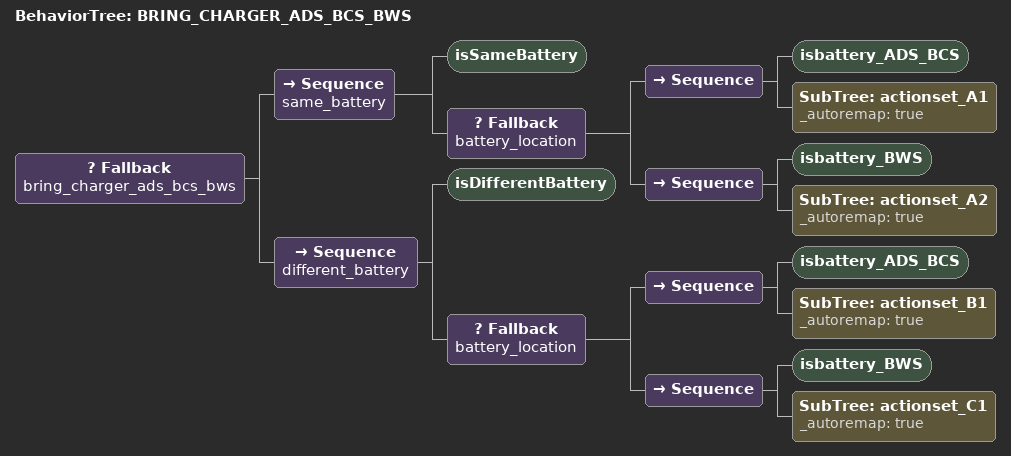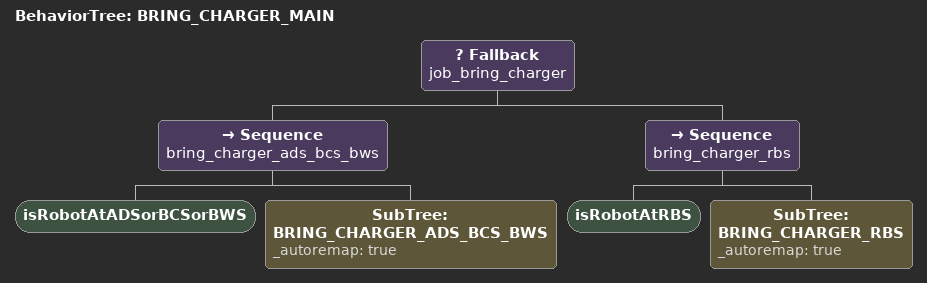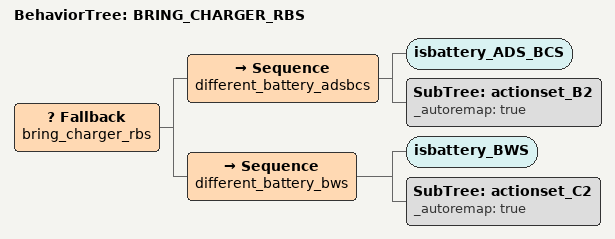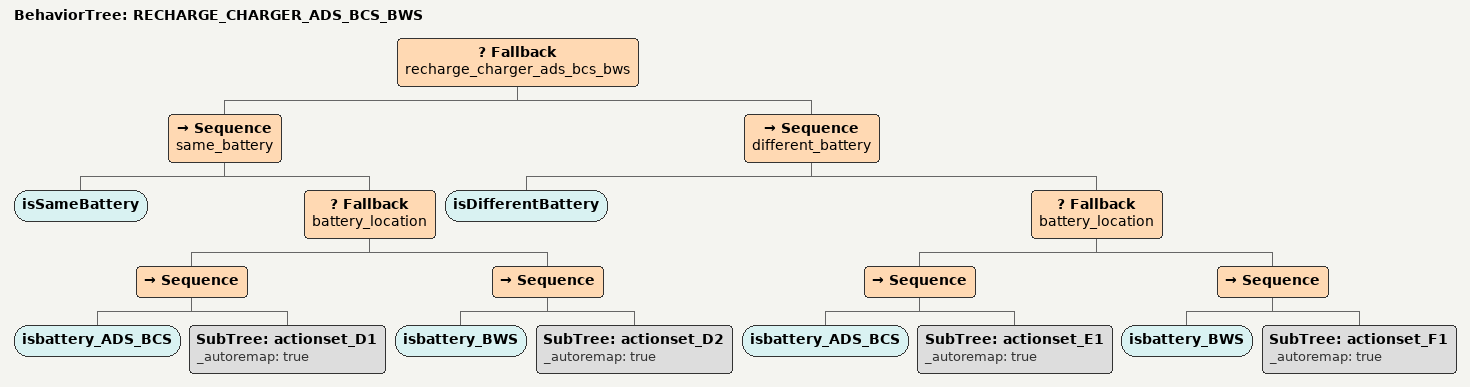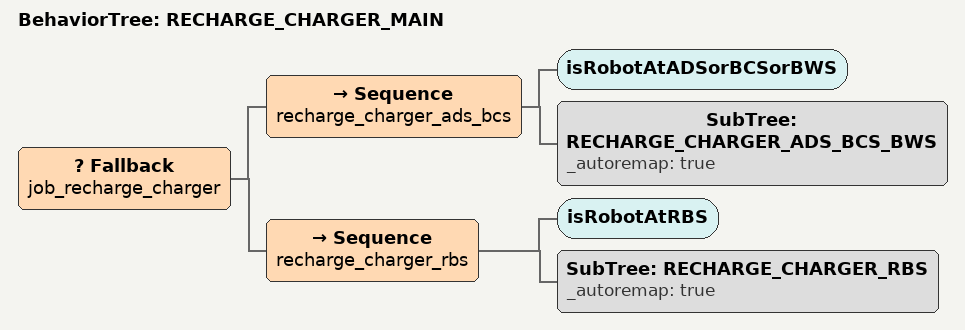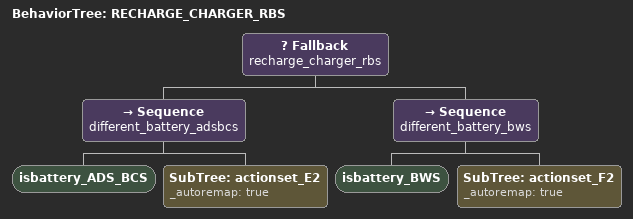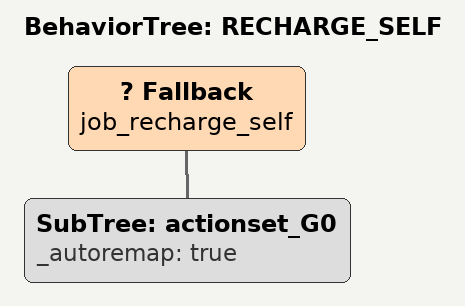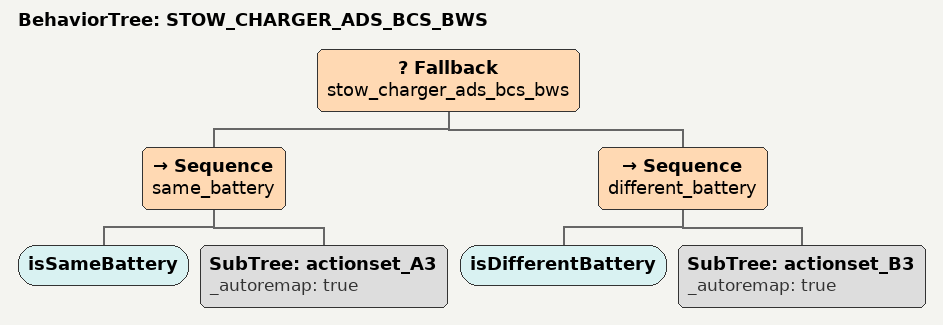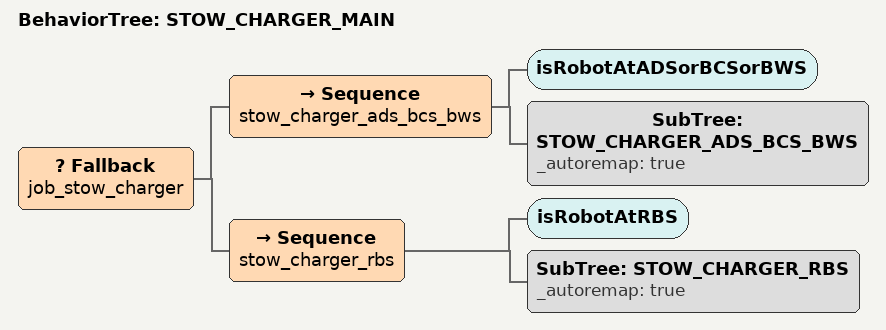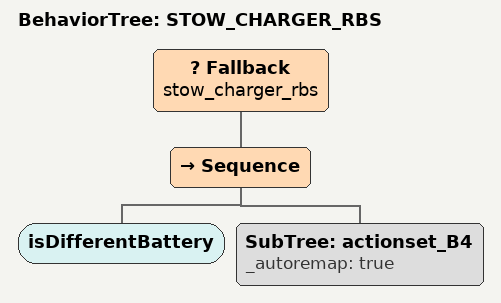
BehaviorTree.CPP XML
<root BTCPP_format="4">
  <BehaviorTree ID="BRING_CHARGER_ADS_BCS_BWS">
    <Fallback name="bring_charger_ads_bcs_bws">
      <Sequence name="same_battery">
        <isSameBattery/>
        <Fallback name="battery_location">
          <Sequence>
            <isbattery_ADS_BCS/>
            <SubTree ID="actionset_A1"
                     _autoremap="true"/>
          </Sequence>
          <Sequence>
            <isbattery_BWS/>
            <SubTree ID="actionset_A2"
                     _autoremap="true"/>
          </Sequence>
        </Fallback>
      </Sequence>
      <Sequence name="different_battery">
        <isDifferentBattery/>
        <Fallback name="battery_location">
          <Sequence>
            <isbattery_ADS_BCS/>
            <SubTree ID="actionset_B1"
                     _autoremap="true"/>
          </Sequence>
          <Sequence>
            <isbattery_BWS/>
            <SubTree ID="actionset_C1"
                     _autoremap="true"/>
          </Sequence>
        </Fallback>
      </Sequence>
    </Fallback>
  </BehaviorTree>

  <BehaviorTree ID="BRING_CHARGER_MAIN">
    <Fallback name="job_bring_charger">
      <Sequence name="bring_charger_ads_bcs_bws">
        <isRobotAtADSorBCSorBWS/>
        <SubTree ID="BRING_CHARGER_ADS_BCS_BWS"
                 _autoremap="true"/>
      </Sequence>
      <Sequence name="bring_charger_rbs">
        <isRobotAtRBS/>
        <SubTree ID="BRING_CHARGER_RBS"
                 _autoremap="true"/>
      </Sequence>
    </Fallback>
  </BehaviorTree>

  <BehaviorTree ID="BRING_CHARGER_RBS">
    <Fallback name="bring_charger_rbs">
      <Sequence name="different_battery_adsbcs">
        <isbattery_ADS_BCS/>
        <SubTree ID="actionset_B2"
                 _autoremap="true"/>
      </Sequence>
      <Sequence name="different_battery_bws">
        <isbattery_BWS/>
        <SubTree ID="actionset_C2"
                 _autoremap="true"/>
      </Sequence>
    </Fallback>
  </BehaviorTree>

  <BehaviorTree ID="RECHARGE_CHARGER_ADS_BCS_BWS">
    <Fallback name="recharge_charger_ads_bcs_bws">
      <Sequence name="same_battery">
        <isSameBattery/>
        <Fallback name="battery_location">
          <Sequence>
            <isbattery_ADS_BCS/>
            <SubTree ID="actionset_D1"
                     _autoremap="true"/>
          </Sequence>
          <Sequence>
            <isbattery_BWS/>
            <SubTree ID="actionset_D2"
                     _autoremap="true"/>
          </Sequence>
        </Fallback>
      </Sequence>
      <Sequence name="different_battery">
        <isDifferentBattery/>
        <Fallback name="battery_location">
          <Sequence>
            <isbattery_ADS_BCS/>
            <SubTree ID="actionset_E1"
                     _autoremap="true"/>
          </Sequence>
          <Sequence>
            <isbattery_BWS/>
            <SubTree ID="actionset_F1"
                     _autoremap="true"/>
          </Sequence>
        </Fallback>
      </Sequence>
    </Fallback>
  </BehaviorTree>

  <BehaviorTree ID="RECHARGE_CHARGER_MAIN">
    <Fallback name="job_recharge_charger">
      <Sequence name="recharge_charger_ads_bcs">
        <isRobotAtADSorBCSorBWS/>
        <SubTree ID="RECHARGE_CHARGER_ADS_BCS_BWS"
                 _autoremap="true"/>
      </Sequence>
      <Sequence name="recharge_charger_rbs">
        <isRobotAtRBS/>
        <SubTree ID="RECHARGE_CHARGER_RBS"
                 _autoremap="true"/>
      </Sequence>
    </Fallback>
  </BehaviorTree>

  <BehaviorTree ID="RECHARGE_CHARGER_RBS">
    <Fallback name="recharge_charger_rbs">
      <Sequence name="different_battery_adsbcs">
        <isbattery_ADS_BCS/>
        <SubTree ID="actionset_E2"
                 _autoremap="true"/>
      </Sequence>
      <Sequence name="different_battery_bws">
        <isbattery_BWS/>
        <SubTree ID="actionset_F2"
                 _autoremap="true"/>
      </Sequence>
    </Fallback>
  </BehaviorTree>

  <BehaviorTree ID="RECHARGE_SELF">
    <Fallback name="job_recharge_self">
      <SubTree ID="actionset_G0"
               _autoremap="true"/>
    </Fallback>
  </BehaviorTree>

  <BehaviorTree ID="STOW_CHARGER_ADS_BCS_BWS">
    <Fallback name="stow_charger_ads_bcs_bws">
      <Sequence name="same_battery">
        <isSameBattery/>
        <SubTree ID="actionset_A3"
                 _autoremap="true"/>
      </Sequence>
      <Sequence name="different_battery">
        <isDifferentBattery/>
        <SubTree ID="actionset_B3"
                 _autoremap="true"/>
      </Sequence>
    </Fallback>
  </BehaviorTree>

  <BehaviorTree ID="STOW_CHARGER_MAIN">
    <Fallback name="job_stow_charger">
      <Sequence name="stow_charger_ads_bcs_bws">
        <isRobotAtADSorBCSorBWS/>
        <SubTree ID="STOW_CHARGER_ADS_BCS_BWS"
                 _autoremap="true"/>
      </Sequence>
      <Sequence name="stow_charger_rbs">
        <isRobotAtRBS/>
        <SubTree ID="STOW_CHARGER_RBS"
                 _autoremap="true"/>
      </Sequence>
    </Fallback>
  </BehaviorTree>

  <BehaviorTree ID="STOW_CHARGER_RBS">
    <Fallback name="stow_charger_rbs">
      <Sequence>
        <isDifferentBattery/>
        <SubTree ID="actionset_B4"
                 _autoremap="true"/>
      </Sequence>
    </Fallback>
  </BehaviorTree>

</root>
